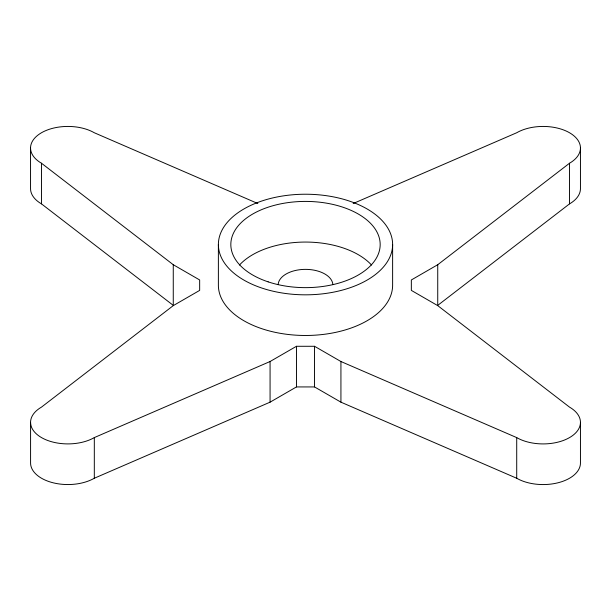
<?xml version="1.0" encoding="UTF-8"?>
<svg xmlns="http://www.w3.org/2000/svg" width="611" height="611" viewBox="0 0 611 611"><rect width="100%" height="100%" fill="white"/><g stroke="black" fill="none" stroke-linecap="round" stroke-linejoin="round"><path stroke-width="0.92" d="M257.827 203.532L94.285 132.747A37.34 21.553 0 0 0 41.487 132.747A37.34 21.553 0 0 0 41.487 163.236L173.264 264.716L199.66 279.96L199.66 290.393L173.264 305.63L41.51 407.102A37.34 21.553 0 0 0 41.51 437.591A37.34 21.553 0 0 0 94.315 437.591L270.07 361.521L296.465 346.284L314.535 346.284L340.93 361.521L516.715 437.606A37.34 21.553 0 0 0 569.513 437.606A37.34 21.553 0 0 0 569.513 407.117L437.736 305.63L411.34 290.393L411.34 279.96L437.736 264.716L569.513 163.236A37.34 21.553 0 0 0 569.513 132.747A37.34 21.553 0 0 0 516.715 132.747L353.173 203.532M580.45 147.992L580.45 188.639A37.34 21.553 0 0 1 569.513 203.883L437.736 305.37L437.736 264.716M30.581 422.346L30.581 462.993A37.34 21.553 0 0 0 53.623 482.911A37.34 21.553 0 0 0 94.315 478.237L270.07 402.168L296.465 386.931L314.535 386.931L340.93 402.168L516.715 478.253A37.34 21.553 0 0 0 557.4 482.927A37.34 21.553 0 0 0 580.45 463.008L580.45 422.361M30.55 147.992L30.55 188.639A37.34 21.553 0 0 0 41.487 203.883L173.264 305.37L173.264 264.716M569.513 163.236L569.513 203.883M516.715 437.606L516.715 478.253M392.621 244.53A87.121 50.301 0 0 1 261.943 288.087A87.121 50.301 0 0 1 261.943 200.966A87.121 50.301 0 0 1 392.621 244.53L392.621 285.177A87.121 50.301 0 0 1 305.5 335.477A87.121 50.301 0 0 1 218.379 285.177L218.379 244.53M340.93 361.521L340.93 402.168M314.535 346.284L314.535 386.931M296.465 346.284L296.465 386.931M270.07 361.521L270.07 402.168M94.315 437.591L94.315 478.237M41.487 163.236L41.487 203.883M278.158 284.352A27.38 15.81 0 0 1 305.5 269.367A27.38 15.81 0 0 1 332.842 284.352M239.489 265.021A74.672 43.114 0 0 1 305.5 242.063A74.672 43.114 0 0 1 371.511 265.021M268.16 281.862A74.672 43.114 0 0 0 380.172 244.53A74.672 43.114 0 0 0 268.16 207.19A74.672 43.114 0 0 0 268.16 281.862"/></g></svg>
